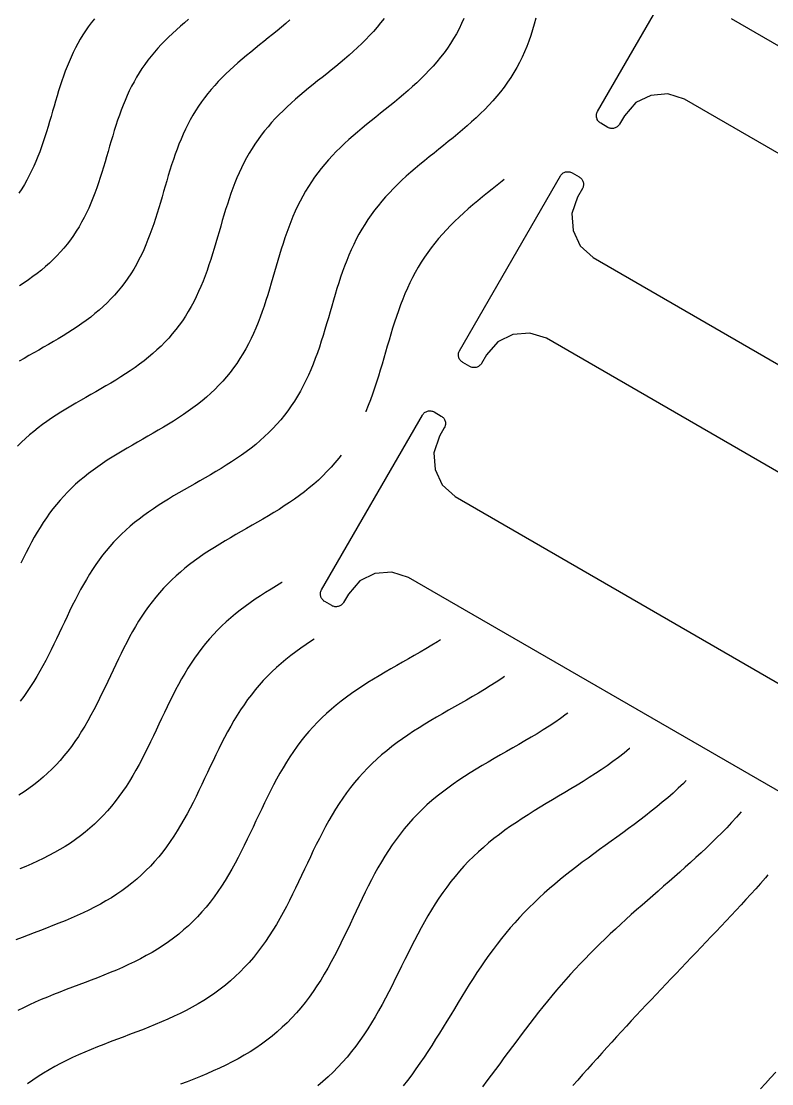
# Model space of a CAD drawing. Header units: millimetres. Extents: x -17.8 to 17.8, y -17.8 to 17.8.
# Drawn here: x 8.541 to 12.045, y -10.822 to -5.863 of the extents above; entities that cross this region are included whole.
import ezdxf

# ---------------------------------------------------------------- set-up
doc = ezdxf.new("R2010")
doc.units = ezdxf.units.MM
for name, color, linetype in [('ALTIN', 2, 'Continuous'), ('DOKU', 8, 'Continuous'), ('KESIM', 1, 'Continuous')]:
    doc.layers.add(name, color=color, linetype=linetype)

msp = doc.modelspace()

# ---------------------------------------------------------------- linework, layer by layer
at = {"layer": 'ALTIN'}
for points in [[(13.4609, -7.2789), (11.6382, -6.2266), (11.5603, -6.2021), (11.4813, -6.2089), (11.4106, -6.2427), (11.3573, -6.3041), (11.3345, -6.3436), (11.3323, -6.3469), (11.3299, -6.35), (11.3272, -6.3528), (11.3242, -6.3554), (11.3209, -6.3576), (11.3175, -6.3595), (11.3139, -6.3611), (11.3102, -6.3623), (11.3063, -6.3631), (11.3024, -6.3635), (11.2985, -6.3636), (11.2946, -6.3633), (11.2907, -6.3626), (11.287, -6.3615), (11.2833, -6.3601), (11.2798, -6.3583), (11.2468, -6.3392), (11.2435, -6.3371), (11.2404, -6.3346), (11.2376, -6.3319), (11.2351, -6.3289), (11.2328, -6.3257), (11.2309, -6.3222), (11.2294, -6.3186), (11.2282, -6.3149), (11.2273, -6.3111), (11.2269, -6.3072), (11.2268, -6.3032), (11.2271, -6.2993), (11.2278, -6.2955), (11.2289, -6.2917), (11.2304, -6.288), (11.2322, -6.2845), (11.703, -5.4691)], [(11.8558, -5.8497), (13.6785, -6.902)], [(12.8165, -8.3949), (10.9939, -7.3426), (10.916, -7.3181), (10.837, -7.3249), (10.7662, -7.3587), (10.713, -7.4201), (10.6901, -7.4596), (10.688, -7.4629), (10.6856, -7.466), (10.6828, -7.4688), (10.6798, -7.4714), (10.6766, -7.4736), (10.6732, -7.4755), (10.6696, -7.4771), (10.6659, -7.4783), (10.662, -7.4791), (10.6581, -7.4795), (10.6542, -7.4796), (10.6503, -7.4793), (10.6464, -7.4786), (10.6426, -7.4775), (10.639, -7.4761), (10.6355, -7.4743), (10.6025, -7.4552), (10.5992, -7.4531), (10.5961, -7.4506), (10.5933, -7.4479), (10.5907, -7.4449), (10.5885, -7.4417), (10.5866, -7.4382), (10.585, -7.4346), (10.5838, -7.4309), (10.583, -7.4271), (10.5826, -7.4232), (10.5825, -7.4192), (10.5828, -7.4153), (10.5835, -7.4115), (10.5846, -7.4077), (10.586, -7.404), (10.5878, -7.4005), (11.0587, -6.5851), (11.0608, -6.5818), (11.0632, -6.5787), (11.0659, -6.5759), (11.0689, -6.5733), (11.0722, -6.5711), (11.0756, -6.5692), (11.0792, -6.5676), (11.0829, -6.5664), (11.0868, -6.5656), (11.0907, -6.5651), (11.0946, -6.5651), (11.0985, -6.5654), (11.1024, -6.5661), (11.1061, -6.5672), (11.1098, -6.5686), (11.1133, -6.5704), (11.1463, -6.5895), (11.1496, -6.5916), (11.1527, -6.5941), (11.1555, -6.5968), (11.1581, -6.5998), (11.1603, -6.603), (11.1622, -6.6064), (11.1638, -6.61), (11.165, -6.6138), (11.1658, -6.6176), (11.1662, -6.6215), (11.1663, -6.6254), (11.166, -6.6293), (11.1653, -6.6332), (11.1642, -6.637), (11.1628, -6.6406), (11.161, -6.6441), (11.1381, -6.6837), (11.1115, -6.7607), (11.1174, -6.8391), (11.1512, -6.9105), (11.2115, -6.9657), (13.0342, -8.018)], [(12.1722, -9.5109), (10.3496, -8.4586), (10.2716, -8.4341), (10.1926, -8.4409), (10.1219, -8.4747), (10.0686, -8.5361), (10.0458, -8.5756), (10.0437, -8.5789), (10.0412, -8.582), (10.0385, -8.5848), (10.0355, -8.5874), (10.0323, -8.5896), (10.0289, -8.5915), (10.0253, -8.5931), (10.0215, -8.5943), (10.0177, -8.5951), (10.0138, -8.5955), (10.0099, -8.5956), (10.006, -8.5953), (10.0021, -8.5946), (9.9983, -8.5935), (9.9947, -8.5921), (9.9912, -8.5903), (9.9581, -8.5712), (9.9548, -8.5691), (9.9518, -8.5666), (9.9489, -8.5639), (9.9464, -8.5609), (9.9442, -8.5577), (9.9423, -8.5542), (9.9407, -8.5506), (9.9395, -8.5469), (9.9387, -8.5431), (9.9382, -8.5392), (9.9382, -8.5352), (9.9385, -8.5313), (9.9392, -8.5275), (9.9403, -8.5237), (9.9417, -8.52), (9.9435, -8.5166), (10.4143, -7.7011), (10.4165, -7.6978), (10.4189, -7.6947), (10.4216, -7.6919), (10.4246, -7.6893), (10.4278, -7.6871), (10.4313, -7.6852), (10.4349, -7.6836), (10.4386, -7.6824), (10.4424, -7.6816), (10.4463, -7.6811), (10.4503, -7.6811), (10.4542, -7.6814), (10.458, -7.6821), (10.4618, -7.6832), (10.4655, -7.6846), (10.469, -7.6864), (10.502, -7.7055), (10.5053, -7.7076), (10.5084, -7.7101), (10.5112, -7.7128), (10.5137, -7.7158), (10.516, -7.719), (10.5179, -7.7224), (10.5194, -7.726), (10.5206, -7.7298), (10.5215, -7.7336), (10.5219, -7.7375), (10.522, -7.7414), (10.5217, -7.7454), (10.521, -7.7492), (10.5199, -7.753), (10.5184, -7.7566), (10.5166, -7.7601), (10.4938, -7.7997), (10.4672, -7.8767), (10.4731, -7.9551), (10.5068, -8.0265), (10.5672, -8.0817), (12.3898, -9.134)], [(11.993, -10.846), (12.0167, -10.8198), (12.0402, -10.7936), (12.0637, -10.7673)]]:
    msp.add_lwpolyline(points, dxfattribs=at)
at = {"layer": 'DOKU'}
for points in [[(10.2351, -5.8498), (10.2192, -5.8704), (10.2027, -5.8906), (10.1856, -5.9103), (10.1679, -5.9297), (10.1495, -5.9488), (10.1307, -5.9674), (10.1114, -5.9858), (10.0917, -6.0039), (10.0716, -6.0217), (10.0511, -6.0393), (10.0304, -6.0567), (10.0095, -6.0739), (9.9885, -6.091), (9.9674, -6.108), (9.9462, -6.1249), (9.9251, -6.1418), (9.904, -6.1587), (9.8832, -6.1757), (9.8625, -6.1927), (9.8421, -6.2099), (9.822, -6.2272), (9.8022, -6.2447), (9.7829, -6.2624), (9.764, -6.2804), (9.7455, -6.2986), (9.7276, -6.3172), (9.7103, -6.3361), (9.6935, -6.3553), (9.6773, -6.375), (9.6617, -6.395), (9.6468, -6.4154), (9.6324, -6.4362), (9.6187, -6.4574), (9.6056, -6.479), (9.593, -6.5011), (9.5811, -6.5235), (9.5698, -6.5464), (9.5589, -6.5697), (9.5486, -6.5933), (9.5388, -6.6173), (9.5295, -6.6417), (9.5205, -6.6663), (9.5119, -6.6913), (9.5036, -6.7165), (9.4955, -6.7419), (9.4877, -6.7675), (9.48, -6.7933), (9.4725, -6.8192), (9.4649, -6.8452), (9.4574, -6.8712), (9.4498, -6.8972), (9.4421, -6.9232), (9.4342, -6.9491), (9.426, -6.9749), (9.4176, -7.0005), (9.4088, -7.0259), (9.3996, -7.051), (9.3901, -7.0759), (9.38, -7.1005), (9.3694, -7.1247), (9.3583, -7.1485), (9.3466, -7.1719), (9.3343, -7.1948), (9.3213, -7.2173), (9.3077, -7.2394), (9.2935, -7.2609), (9.2786, -7.2819), (9.263, -7.3023), (9.2467, -7.3223), (9.2298, -7.3417), (9.2122, -7.3606), (9.194, -7.3789), (9.1751, -7.3968), (9.1556, -7.4141), (9.1356, -7.4309), (9.1151, -7.4473), (9.094, -7.4633), (9.0725, -7.4788), (9.0505, -7.4939), (9.0282, -7.5087), (9.0056, -7.5231), (8.9826, -7.5373), (8.9595, -7.5513), (8.9361, -7.565), (8.9127, -7.5786), (8.8891, -7.592), (8.8656, -7.6055), (8.8421, -7.6188), (8.8187, -7.6322), (8.7954, -7.6457), (8.7723, -7.6593), (8.7495, -7.6731), (8.7269, -7.687), (8.7046, -7.7012), (8.6828, -7.7157), (8.6613, -7.7305), (8.6402, -7.7456), (8.6197, -7.7612), (8.5996, -7.7771), (8.58, -7.7935), (8.5609, -7.8103), (8.5424, -7.8277), (8.5244, -7.8455)], [(10.9433, -5.8493), (10.9363, -5.8763), (10.9286, -5.9029), (10.9203, -5.9292), (10.9112, -5.9552), (10.9015, -5.9807), (10.8909, -6.0059), (10.8796, -6.0307), (10.8676, -6.055), (10.8547, -6.0789), (10.841, -6.1024), (10.8266, -6.1254), (10.8114, -6.148), (10.7954, -6.1701), (10.7787, -6.1918), (10.7613, -6.2131), (10.7432, -6.2339), (10.7245, -6.2544), (10.7052, -6.2744), (10.6853, -6.2942), (10.665, -6.3135), (10.6442, -6.3326), (10.623, -6.3514), (10.6014, -6.37), (10.5796, -6.3883), (10.5575, -6.4065), (10.5353, -6.4245), (10.5131, -6.4424), (10.4907, -6.4603), (10.4685, -6.4781), (10.4463, -6.4959), (10.4242, -6.5138), (10.4024, -6.5318), (10.3809, -6.5499), (10.3597, -6.5681), (10.3389, -6.5866), (10.3185, -6.6053), (10.2985, -6.6242), (10.2791, -6.6435), (10.2602, -6.6631), (10.2419, -6.683), (10.2242, -6.7033), (10.2071, -6.724), (10.1907, -6.7451), (10.1749, -6.7666), (10.1598, -6.7885), (10.1453, -6.8109), (10.1314, -6.8337), (10.1182, -6.857), (10.1057, -6.8807), (10.0937, -6.9048), (10.0823, -6.9294), (10.0714, -6.9543), (10.0611, -6.9796), (10.0512, -7.0053), (10.0417, -7.0313), (10.0326, -7.0576), (10.0239, -7.0842), (10.0154, -7.111), (10.0071, -7.138), (9.9991, -7.1652), (9.9911, -7.1925), (9.9831, -7.2199), (9.9752, -7.2474), (9.9672, -7.2748), (9.959, -7.3022), (9.9507, -7.3296), (9.9421, -7.3567), (9.9332, -7.3837), (9.9239, -7.4105), (9.9143, -7.4371), (9.9041, -7.4633), (9.8935, -7.4892), (9.8824, -7.5147), (9.8706, -7.5398), (9.8583, -7.5645), (9.8453, -7.5888), (9.8317, -7.6125), (9.8173, -7.6357), (9.8023, -7.6584), (9.7866, -7.6805), (9.7701, -7.7021), (9.7529, -7.7232), (9.7351, -7.7436), (9.7165, -7.7635), (9.6973, -7.7829), (9.6774, -7.8017), (9.6569, -7.82), (9.6358, -7.8378), (9.6141, -7.855), (9.5919, -7.8718), (9.5692, -7.8882), (9.546, -7.9042), (9.5225, -7.9198), (9.4986, -7.935), (9.4744, -7.95), (9.45, -7.9647), (9.4254, -7.9792), (9.4006, -7.9935), (9.3758, -8.0077), (9.351, -8.0218), (9.3262, -8.0359), (9.3015, -8.0501), (9.2769, -8.0643), (9.2526, -8.0786), (9.2285, -8.0932), (9.2047, -8.1079), (9.1812, -8.1228), (9.1581, -8.1381), (9.1355, -8.1537), (9.1133, -8.1697), (9.0916, -8.1861), (9.0704, -8.2029), (9.0497, -8.2202), (9.0296, -8.2379), (9.0101, -8.2562), (8.9911, -8.275), (8.9727, -8.2943), (8.9549, -8.3141), (8.9377, -8.3345), (8.921, -8.3554), (8.9049, -8.3769), (8.8893, -8.3988), (8.8742, -8.4213), (8.8595, -8.4442), (8.8453, -8.4676), (8.8316, -8.4914), (8.8181, -8.5156), (8.8051, -8.5402), (8.7923, -8.565), (8.7797, -8.5902), (8.7673, -8.6156), (8.7551, -8.6412), (8.7429, -8.6669), (8.7308, -8.6928), (8.7186, -8.7186), (8.7064, -8.7445), (8.6941, -8.7703), (8.6816, -8.7959), (8.6688, -8.8214), (8.6558, -8.8467), (8.6425, -8.8717), (8.6288, -8.8964), (8.6147, -8.9208), (8.6002, -8.9447), (8.5851, -8.9682), (8.5696, -8.9911), (8.5536, -9.0136), (8.5369, -9.0355)], [(10.6083, -5.8501), (10.5973, -5.8742), (10.5855, -5.8979), (10.573, -5.9212), (10.5597, -5.944), (10.5456, -5.9664), (10.5308, -5.9884), (10.5153, -6.01), (10.499, -6.0311), (10.482, -6.0518), (10.4644, -6.0721), (10.4462, -6.092), (10.4274, -6.1116), (10.408, -6.1308), (10.3882, -6.1497), (10.3679, -6.1683), (10.3473, -6.1866), (10.3263, -6.2046), (10.305, -6.2225), (10.2835, -6.2402), (10.2619, -6.2578), (10.2402, -6.2752), (10.2185, -6.2926), (10.1968, -6.31), (10.1752, -6.3273), (10.1537, -6.3447), (10.1325, -6.3622), (10.1115, -6.3799), (10.0908, -6.3977), (10.0705, -6.4156), (10.0507, -6.4338), (10.0312, -6.4523), (10.0123, -6.4711), (9.9939, -6.4901), (9.9761, -6.5095), (9.9589, -6.5293), (9.9422, -6.5495), (9.9262, -6.57), (9.9108, -6.591), (9.8961, -6.6123), (9.882, -6.6342), (9.8685, -6.6564), (9.8556, -6.679), (9.8434, -6.7021), (9.8317, -6.7256), (9.8206, -6.7495), (9.81, -6.7738), (9.7999, -6.7985), (9.7903, -6.8235), (9.7811, -6.8488), (9.7723, -6.8744), (9.7637, -6.9003), (9.7555, -6.9264), (9.7474, -6.9528), (9.7395, -6.9793), (9.7318, -7.0059), (9.724, -7.0326), (9.7163, -7.0593), (9.7085, -7.086), (9.7005, -7.1127), (9.6924, -7.1393), (9.684, -7.1658), (9.6754, -7.1921), (9.6664, -7.2182), (9.657, -7.2441), (9.6471, -7.2696), (9.6368, -7.2948), (9.6259, -7.3197), (9.6145, -7.3442), (9.6024, -7.3682), (9.5898, -7.3918), (9.5765, -7.4149), (9.5625, -7.4375), (9.5479, -7.4596), (9.5326, -7.4812), (9.5165, -7.5022), (9.4998, -7.5227), (9.4824, -7.5427), (9.4644, -7.5621), (9.4456, -7.5809), (9.4263, -7.5992), (9.4063, -7.617), (9.3857, -7.6344), (9.3646, -7.6512), (9.3429, -7.6676), (9.3208, -7.6835), (9.2983, -7.699), (9.2753, -7.7142), (9.2521, -7.7291), (9.2285, -7.7436), (9.2047, -7.758), (9.1807, -7.7721), (9.1566, -7.786), (9.1325, -7.7999), (9.1083, -7.8136), (9.0841, -7.8274), (9.0601, -7.8412), (9.0362, -7.855), (9.0124, -7.869), (8.989, -7.8831), (8.9658, -7.8974), (8.9429, -7.912), (8.9204, -7.9269), (8.8984, -7.9421), (8.8768, -7.9577), (8.8556, -7.9736), (8.835, -7.99), (8.8148, -8.0068), (8.7953, -8.0241), (8.7762, -8.0419), (8.7577, -8.0602), (8.7398, -8.079), (8.7225, -8.0984), (8.7057, -8.1182), (8.6895, -8.1386), (8.6738, -8.1595), (8.6586, -8.1808), (8.6438, -8.2027), (8.6296, -8.225), (8.6158, -8.2478), (8.6024, -8.271), (8.5893, -8.2946), (8.5765, -8.3185), (8.5641, -8.3428), (8.5518, -8.3673), (8.5398, -8.392)], [(8.8826, -5.8514), (8.8683, -5.8698), (8.8545, -5.8885), (8.8414, -5.9076), (8.8288, -5.9271), (8.8167, -5.947), (8.8052, -5.9672), (8.7943, -5.9878), (8.7839, -6.0088), (8.774, -6.0302), (8.7645, -6.0519), (8.7555, -6.0739), (8.7469, -6.0962), (8.7387, -6.1189), (8.7307, -6.1418), (8.7231, -6.1649), (8.7158, -6.1882), (8.7086, -6.2118), (8.7015, -6.2354), (8.6946, -6.2592), (8.6877, -6.283), (8.6808, -6.3069), (8.6738, -6.3308), (8.6667, -6.3547), (8.6594, -6.3784), (8.6519, -6.4021), (8.6442, -6.4256), (8.6361, -6.4489), (8.6277, -6.472), (8.6189, -6.4948), (8.6097, -6.5174), (8.6, -6.5396), (8.5898, -6.5614), (8.579, -6.5829), (8.5677, -6.604), (8.5559, -6.6246), (8.5434, -6.6449), (8.5303, -6.6646)], [(9.7959, -5.8569), (9.776, -5.874), (9.7559, -5.8909), (9.7355, -5.9077), (9.7151, -5.9243), (9.6945, -5.9408), (9.6739, -5.9573), (9.6534, -5.9737), (9.6329, -5.9901), (9.6126, -6.0066), (9.5925, -6.0232), (9.5727, -6.0399), (9.5531, -6.0567), (9.5339, -6.0738), (9.5151, -6.091), (9.4967, -6.1085), (9.4788, -6.1262), (9.4614, -6.1443), (9.4445, -6.1627), (9.4282, -6.1814), (9.4124, -6.2004), (9.3972, -6.2199), (9.3827, -6.2397), (9.3687, -6.26), (9.3554, -6.2806), (9.3426, -6.3017), (9.3304, -6.3231), (9.3188, -6.345), (9.3078, -6.3672), (9.2973, -6.3898), (9.2873, -6.4128), (9.2777, -6.4362), (9.2686, -6.4599), (9.2599, -6.4838), (9.2515, -6.5081), (9.2434, -6.5326), (9.2356, -6.5573), (9.228, -6.5823), (9.2205, -6.6073), (9.2132, -6.6325), (9.2059, -6.6578), (9.1985, -6.6831), (9.1911, -6.7084), (9.1836, -6.7337), (9.1759, -6.7589), (9.168, -6.784), (9.1598, -6.8089), (9.1513, -6.8336), (9.1423, -6.858), (9.133, -6.8822), (9.1232, -6.9061), (9.1129, -6.9296), (9.1021, -6.9528), (9.0907, -6.9756), (9.0788, -6.9979), (9.0662, -7.0198), (9.053, -7.0412), (9.0391, -7.0621), (9.0246, -7.0825), (9.0094, -7.1025), (8.9936, -7.1218), (8.9771, -7.1407), (8.96, -7.1591), (8.9423, -7.1769), (8.9239, -7.1943), (8.905, -7.2111), (8.8855, -7.2275), (8.8655, -7.2435), (8.8451, -7.259), (8.8241, -7.274), (8.8028, -7.2888), (8.7811, -7.3031), (8.759, -7.3172), (8.7367, -7.331), (8.7142, -7.3445), (8.6915, -7.3579), (8.6687, -7.3711), (8.6458, -7.3842), (8.6229, -7.3973), (8.6001, -7.4103), (8.5773, -7.4233), (8.5546, -7.4364), (8.5322, -7.4497)], [(9.3225, -5.8537), (9.3032, -5.8699), (9.2842, -5.8863), (9.2656, -5.9028), (9.2473, -5.9196), (9.2294, -5.9366), (9.212, -5.9538), (9.1951, -5.9714), (9.1787, -5.9892), (9.1628, -6.0074), (9.1475, -6.0259), (9.1328, -6.0448), (9.1186, -6.0641), (9.105, -6.0838), (9.0921, -6.1039), (9.0797, -6.1243), (9.0678, -6.1452), (9.0566, -6.1664), (9.0458, -6.188), (9.0356, -6.21), (9.0259, -6.2324), (9.0166, -6.255), (9.0077, -6.278), (8.9993, -6.3014), (8.9911, -6.3249), (8.9833, -6.3488), (8.9757, -6.3728), (8.9683, -6.397), (8.961, -6.4214), (8.9539, -6.4459), (8.9468, -6.4704), (8.9396, -6.495), (8.9324, -6.5196), (8.9251, -6.5442), (8.9177, -6.5687), (8.91, -6.593), (8.902, -6.6172), (8.8937, -6.6412), (8.885, -6.665), (8.876, -6.6885), (8.8665, -6.7117), (8.8565, -6.7346), (8.8459, -6.7571), (8.8349, -6.7792), (8.8232, -6.8009), (8.811, -6.8222), (8.7982, -6.843), (8.7847, -6.8634), (8.7706, -6.8832), (8.7559, -6.9026), (8.7405, -6.9214), (8.7245, -6.9398), (8.7078, -6.9576), (8.6906, -6.9749), (8.6728, -6.9918), (8.6544, -7.0082), (8.6355, -7.0241), (8.616, -7.0396), (8.5961, -7.0547), (8.5758, -7.0693), (8.555, -7.0836), (8.5339, -7.0976)], [(10.7953, -6.602), (10.7859, -6.6096), (10.763, -6.6279), (10.7401, -6.6462), (10.7174, -6.6645), (10.6948, -6.6828), (10.6724, -6.7013), (10.6503, -6.7198), (10.6286, -6.7386), (10.6072, -6.7575), (10.5862, -6.7767), (10.5658, -6.7961), (10.5459, -6.8159), (10.5265, -6.836), (10.5077, -6.8564), (10.4896, -6.8773), (10.472, -6.8985), (10.4552, -6.9201), (10.439, -6.9422), (10.4234, -6.9647), (10.4086, -6.9877), (10.3944, -7.0111), (10.3808, -7.035), (10.3679, -7.0593), (10.3556, -7.084), (10.3439, -7.1092), (10.3328, -7.1348), (10.3222, -7.1607), (10.312, -7.1871), (10.3023, -7.2138), (10.293, -7.2408), (10.284, -7.268), (10.2753, -7.2956), (10.2669, -7.3233), (10.2586, -7.3512), (10.2504, -7.3792), (10.2422, -7.4073), (10.2341, -7.4355), (10.2258, -7.4636), (10.2175, -7.4918), (10.2089, -7.5198), (10.2001, -7.5477), (10.191, -7.5754), (10.1815, -7.6029), (10.1716, -7.6301), (10.1612, -7.657), (10.1503, -7.6836), (10.1494, -7.6857)], [(10.0348, -7.8874), (10.0237, -7.902), (10.0061, -7.9236), (9.9877, -7.9446), (9.9687, -7.965), (9.949, -7.9849), (9.9286, -8.0042), (9.9075, -8.023), (9.8859, -8.0412), (9.8636, -8.0589), (9.8408, -8.0761), (9.8175, -8.0929), (9.7938, -8.1093), (9.7696, -8.1253), (9.7451, -8.1409), (9.7203, -8.1563), (9.6952, -8.1714), (9.67, -8.1862), (9.6446, -8.2009), (9.6191, -8.2155), (9.5937, -8.23), (9.5682, -8.2445), (9.5429, -8.259), (9.5177, -8.2736), (9.4927, -8.2883), (9.468, -8.3032), (9.4436, -8.3183), (9.4195, -8.3337), (9.3958, -8.3493), (9.3726, -8.3653), (9.3498, -8.3817), (9.3275, -8.3985), (9.3058, -8.4158), (9.2846, -8.4335), (9.2639, -8.4517), (9.2439, -8.4705), (9.2244, -8.4897), (9.2056, -8.5095), (9.1873, -8.5299), (9.1696, -8.5508), (9.1525, -8.5723), (9.136, -8.5943), (9.12, -8.6168), (9.1045, -8.6398), (9.0895, -8.6633), (9.0749, -8.6873), (9.0608, -8.7118), (9.047, -8.7366), (9.0336, -8.7618), (9.0204, -8.7873), (9.0075, -8.8131), (8.9948, -8.8392), (8.9823, -8.8655), (8.9698, -8.8919), (8.9574, -8.9184), (8.9449, -8.9449), (8.9324, -8.9714), (8.9197, -8.9979), (8.9069, -9.0242), (8.8938, -9.0504), (8.8804, -9.0763), (8.8668, -9.102), (8.8527, -9.1273), (8.8383, -9.1523), (8.8234, -9.1768), (8.8079, -9.2009), (8.792, -9.2245), (8.7756, -9.2475), (8.7585, -9.27), (8.7409, -9.2918), (8.7226, -9.313), (8.7037, -9.3336), (8.6842, -9.3535), (8.6641, -9.3728), (8.6433, -9.3913), (8.622, -9.4092), (8.6, -9.4264), (8.5774, -9.443), (8.5542, -9.4588), (8.5305, -9.4741)], [(9.7589, -8.4826), (9.7585, -8.4829), (9.7328, -8.498), (9.7075, -8.5132), (9.6824, -8.5287), (9.6578, -8.5445), (9.6335, -8.5605), (9.6097, -8.5769), (9.5863, -8.5937), (9.5635, -8.611), (9.5412, -8.6287), (9.5194, -8.6468), (9.4983, -8.6655), (9.4777, -8.6847), (9.4578, -8.7045), (9.4384, -8.7248), (9.4197, -8.7457), (9.4016, -8.7671), (9.384, -8.7891), (9.3671, -8.8117), (9.3507, -8.8348), (9.3348, -8.8584), (9.3194, -8.8825), (9.3045, -8.9071), (9.29, -8.9321), (9.2759, -8.9576), (9.2621, -8.9834), (9.2486, -9.0096), (9.2354, -9.0361), (9.2224, -9.0628), (9.2095, -9.0897), (9.1967, -9.1168), (9.184, -9.144), (9.1712, -9.1712), (9.1583, -9.1984), (9.1453, -9.2255), (9.1322, -9.2525), (9.1188, -9.2793), (9.1051, -9.3059), (9.0911, -9.3322), (9.0767, -9.3582), (9.0618, -9.3838), (9.0466, -9.409), (9.0308, -9.4337), (9.0144, -9.4578), (8.9975, -9.4814), (8.9801, -9.5045), (8.962, -9.5269), (8.9433, -9.5486), (8.9239, -9.5697), (8.9039, -9.5902), (8.8833, -9.6099), (8.862, -9.6289), (8.8401, -9.6472), (8.8175, -9.6649), (8.7943, -9.6818), (8.7706, -9.6981), (8.7463, -9.7137), (8.7214, -9.7287), (8.696, -9.7431), (8.6702, -9.7569), (8.6439, -9.7702), (8.6172, -9.7829), (8.5902, -9.7952), (8.5629, -9.8072), (8.5353, -9.8187)], [(9.9092, -8.7469), (9.896, -8.7553), (9.8712, -8.7717), (9.8467, -8.7886), (9.8228, -8.8058), (9.7994, -8.8234), (9.7766, -8.8416), (9.7543, -8.8602), (9.7326, -8.8793), (9.7116, -8.899), (9.6911, -8.9193), (9.6713, -8.9401), (9.6521, -8.9615), (9.6335, -8.9834), (9.6156, -9.006), (9.5982, -9.0291), (9.5814, -9.0527), (9.5651, -9.0769), (9.5493, -9.1016), (9.534, -9.1268), (9.5192, -9.1525), (9.5047, -9.1786), (9.4906, -9.2051), (9.4768, -9.2319), (9.4633, -9.259), (9.4499, -9.2864), (9.4367, -9.314), (9.4236, -9.3417), (9.4105, -9.3696), (9.3974, -9.3974), (9.3843, -9.4253), (9.371, -9.4531), (9.3575, -9.4808), (9.3438, -9.5083), (9.3297, -9.5355), (9.3154, -9.5625), (9.3006, -9.5891), (9.2854, -9.6153), (9.2698, -9.6411), (9.2536, -9.6664), (9.2368, -9.6912), (9.2195, -9.7154), (9.2016, -9.739), (9.1831, -9.7619), (9.1639, -9.7842), (9.1441, -9.8058), (9.1236, -9.8268), (9.1025, -9.847), (9.0806, -9.8665), (9.0582, -9.8853), (9.0351, -9.9033), (9.0113, -9.9207), (8.987, -9.9374), (8.9621, -9.9534), (8.9366, -9.9687), (8.9106, -9.9835), (8.8841, -9.9976), (8.8572, -10.0112), (8.8298, -10.0243), (8.8021, -10.0369), (8.7741, -10.0491), (8.7459, -10.061), (8.7174, -10.0725), (8.6887, -10.0838), (8.66, -10.0949), (8.6312, -10.1058), (8.6023, -10.1167), (8.5736, -10.1275), (8.5449, -10.1384), (8.5164, -10.1494)], [(10.4982, -8.7501), (10.4847, -8.7588), (10.458, -8.7753), (10.431, -8.7915), (10.4038, -8.8075), (10.3765, -8.8233), (10.3491, -8.839), (10.3217, -8.8546), (10.2943, -8.8702), (10.2671, -8.8858), (10.24, -8.9015), (10.2131, -8.9173), (10.1865, -8.9333), (10.1602, -8.9496), (10.1343, -8.9661), (10.1088, -8.9829), (10.0838, -9.0002), (10.0593, -9.0178), (10.0354, -9.0359), (10.012, -9.0544), (9.9892, -9.0735), (9.967, -9.0931), (9.9454, -9.1133), (9.9245, -9.134), (9.9042, -9.1553), (9.8845, -9.1772), (9.8655, -9.1997), (9.8471, -9.2228), (9.8293, -9.2465), (9.8121, -9.2707), (9.7954, -9.2955), (9.7793, -9.3208), (9.7636, -9.3466), (9.7484, -9.3729), (9.7336, -9.3996), (9.7191, -9.4267), (9.705, -9.4542), (9.6911, -9.482), (9.6775, -9.51), (9.6639, -9.5383), (9.6505, -9.5667), (9.6371, -9.5952), (9.6237, -9.6237), (9.6102, -9.6523), (9.5966, -9.6807), (9.5828, -9.7091), (9.5687, -9.7372), (9.5544, -9.7651), (9.5397, -9.7927), (9.5246, -9.82), (9.509, -9.8469), (9.4929, -9.8733), (9.4764, -9.8992), (9.4592, -9.9245), (9.4415, -9.9493), (9.4232, -9.9735), (9.4042, -9.997), (9.3846, -10.0198), (9.3643, -10.0419), (9.3433, -10.0634), (9.3216, -10.0841), (9.2993, -10.104), (9.2763, -10.1233), (9.2526, -10.1418), (9.2283, -10.1596), (9.2034, -10.1766), (9.1778, -10.193), (9.1518, -10.2088), (9.1251, -10.2238), (9.098, -10.2383), (9.0704, -10.2523), (9.0424, -10.2657), (9.0141, -10.2786), (8.9854, -10.2911), (8.9564, -10.3032), (8.9273, -10.315), (8.8979, -10.3266), (8.8685, -10.3379), (8.839, -10.3491), (8.8095, -10.3603), (8.78, -10.3714), (8.7506, -10.3825), (8.7214, -10.3938), (8.6924, -10.4052), (8.6636, -10.4168), (8.6351, -10.4288), (8.6069, -10.4411), (8.5791, -10.4537), (8.5518, -10.4668), (8.5248, -10.4804)], [(10.7971, -8.9214), (10.7848, -8.9299), (10.7582, -8.9475), (10.7312, -8.9647), (10.7038, -8.9816), (10.6763, -8.9982), (10.6484, -9.0146), (10.6205, -9.0308), (10.5925, -9.0468), (10.5644, -9.0628), (10.5364, -9.0787), (10.5085, -9.0947), (10.4807, -9.1108), (10.4532, -9.127), (10.426, -9.1434), (10.3991, -9.16), (10.3726, -9.1769), (10.3465, -9.1942), (10.3209, -9.2118), (10.2958, -9.2298), (10.2713, -9.2483), (10.2474, -9.2673), (10.224, -9.2869), (10.2013, -9.3069), (10.1792, -9.3276), (10.1578, -9.3488), (10.1371, -9.3706), (10.1169, -9.393), (10.0975, -9.416), (10.0786, -9.4397), (10.0604, -9.4639), (10.0428, -9.4887), (10.0257, -9.514), (10.0092, -9.5399), (9.9932, -9.5664), (9.9776, -9.5933), (9.9624, -9.6206), (9.9477, -9.6484), (9.9332, -9.6765), (9.919, -9.7049), (9.905, -9.7336), (9.8912, -9.7625), (9.8774, -9.7916), (9.8637, -9.8208), (9.85, -9.85), (9.8362, -9.8792), (9.8223, -9.9083), (9.8081, -9.9373), (9.7937, -9.9662), (9.779, -9.9947), (9.764, -10.023), (9.7485, -10.0509), (9.7326, -10.0784), (9.7161, -10.1054), (9.6992, -10.1319), (9.6817, -10.1579), (9.6635, -10.1832), (9.6447, -10.208), (9.6253, -10.232), (9.6052, -10.2554), (9.5844, -10.2781), (9.563, -10.3), (9.5408, -10.3212), (9.5179, -10.3416), (9.4944, -10.3613), (9.4702, -10.3802), (9.4453, -10.3984), (9.4198, -10.4159), (9.3936, -10.4327), (9.3669, -10.4488), (9.3397, -10.4642), (9.3119, -10.4791), (9.2837, -10.4933), (9.255, -10.507), (9.226, -10.5203), (9.1967, -10.5331), (9.167, -10.5455), (9.1372, -10.5576), (9.1072, -10.5694), (9.077, -10.581), (9.0468, -10.5925), (9.0166, -10.6038), (8.9864, -10.6152), (8.9564, -10.6266), (8.9265, -10.6382), (8.8968, -10.6498), (8.8673, -10.6618), (8.8381, -10.674), (8.8093, -10.6865), (8.7809, -10.6995), (8.7528, -10.7129), (8.7252, -10.7268), (8.6981, -10.7413), (8.6715, -10.7563), (8.6454, -10.7719), (8.6198, -10.7882), (8.5948, -10.8051), (8.5703, -10.8227)], [(11.0938, -9.0914), (11.0855, -9.0976), (11.0593, -9.1166), (11.0325, -9.135), (11.0053, -9.153), (10.9777, -9.1706), (10.9497, -9.1879), (10.9215, -9.2049), (10.8931, -9.2217), (10.8645, -9.2382), (10.8358, -9.2546), (10.8071, -9.271), (10.7784, -9.2873), (10.7499, -9.3036), (10.7215, -9.3201), (10.6934, -9.3366), (10.6655, -9.3534), (10.638, -9.3704), (10.6109, -9.3877), (10.5842, -9.4054), (10.558, -9.4234), (10.5324, -9.4419), (10.5073, -9.4608), (10.4828, -9.4802), (10.4589, -9.5002), (10.4357, -9.5207), (10.4131, -9.5418), (10.3912, -9.5635), (10.3699, -9.5859), (10.3493, -9.6088), (10.3294, -9.6323), (10.3101, -9.6565), (10.2915, -9.6813), (10.2735, -9.7067), (10.256, -9.7326), (10.2391, -9.7591), (10.2227, -9.7861), (10.2068, -9.8136), (10.1913, -9.8416), (10.1762, -9.87), (10.1614, -9.8988), (10.1468, -9.9279), (10.1325, -9.9572), (10.1184, -9.9868), (10.1043, -10.0165), (10.0903, -10.0464), (10.0763, -10.0763), (10.0622, -10.1062), (10.0479, -10.136), (10.0334, -10.1656), (10.0187, -10.1951), (10.0037, -10.2243), (9.9883, -10.2532), (9.9724, -10.2818), (9.9561, -10.3099), (9.9393, -10.3375), (9.922, -10.3647), (9.9041, -10.3912), (9.8855, -10.4172), (9.8663, -10.4424), (9.8464, -10.4671), (9.8259, -10.491), (9.8046, -10.5142), (9.7826, -10.5366), (9.76, -10.5583), (9.7366, -10.5792), (9.7125, -10.5993), (9.6877, -10.6187), (9.6623, -10.6373), (9.6362, -10.6552), (9.6094, -10.6724), (9.5821, -10.6888), (9.5542, -10.7046), (9.5258, -10.7198), (9.497, -10.7344), (9.4677, -10.7484), (9.438, -10.7619), (9.4079, -10.775), (9.3776, -10.7877), (9.3471, -10.8001), (9.3164, -10.8122), (9.2855, -10.8241)], [(11.3828, -9.2565), (11.3815, -9.2577), (11.3562, -9.2784), (11.3303, -9.2985), (11.3038, -9.3181), (11.2769, -9.3373), (11.2495, -9.3561), (11.2217, -9.3745), (11.1936, -9.3926), (11.1652, -9.4103), (11.1367, -9.4279), (11.1079, -9.4452), (11.0791, -9.4625), (11.0503, -9.4796), (11.0215, -9.4967), (10.9928, -9.5139), (10.9642, -9.5311), (10.9359, -9.5484), (10.9079, -9.566), (10.8802, -9.5837), (10.8528, -9.6018), (10.8259, -9.6202), (10.7995, -9.6389), (10.7735, -9.6581), (10.7482, -9.6777), (10.7233, -9.6978), (10.6991, -9.7184), (10.6755, -9.7395), (10.6525, -9.7612), (10.6301, -9.7835), (10.6084, -9.8063), (10.5873, -9.8297), (10.5669, -9.8538), (10.5471, -9.8784), (10.5278, -9.9036), (10.5092, -9.9294), (10.4911, -9.9557), (10.4736, -9.9826), (10.4565, -10.0099), (10.4399, -10.0378), (10.4237, -10.066), (10.4078, -10.0947), (10.3923, -10.1237), (10.377, -10.1531), (10.3619, -10.1826), (10.347, -10.2124), (10.3322, -10.2424), (10.3174, -10.2725), (10.3025, -10.3025), (10.2876, -10.3326), (10.2726, -10.3626), (10.2573, -10.3925), (10.2418, -10.4222), (10.226, -10.4516), (10.2099, -10.4807), (10.1933, -10.5095), (10.1763, -10.5379), (10.1588, -10.5658), (10.1408, -10.5932), (10.1221, -10.62), (10.1029, -10.6463), (10.0831, -10.6719), (10.0626, -10.6969), (10.0415, -10.7212), (10.0197, -10.7448), (9.9971, -10.7676), (9.9739, -10.7898), (9.9501, -10.8111), (9.9255, -10.8318)], [(11.6463, -9.4063), (11.6326, -9.4199), (11.6087, -9.4426), (11.5844, -9.4648), (11.5596, -9.4867), (11.5344, -9.5082), (11.5088, -9.5293), (11.4828, -9.5502), (11.4566, -9.5707), (11.4301, -9.591), (11.4034, -9.6111), (11.3765, -9.6309), (11.3495, -9.6507), (11.3224, -9.6703), (11.2953, -9.6898), (11.2682, -9.7093), (11.2412, -9.7289), (11.2143, -9.7484), (11.1875, -9.7681), (11.1609, -9.7878), (11.1345, -9.8078), (11.1084, -9.8279), (11.0826, -9.8482), (11.0571, -9.8688), (11.032, -9.8897), (11.0072, -9.9109), (10.9829, -9.9325), (10.9589, -9.9544), (10.9354, -9.9767), (10.9124, -9.9994), (10.8898, -10.0224), (10.8676, -10.0459), (10.8459, -10.0699), (10.8247, -10.0942), (10.8039, -10.119), (10.7835, -10.1441), (10.7636, -10.1697), (10.744, -10.1957), (10.7248, -10.222), (10.7059, -10.2487), (10.6874, -10.2757), (10.6691, -10.3031), (10.6511, -10.3307), (10.6333, -10.3585), (10.6157, -10.3866), (10.5982, -10.4149), (10.5808, -10.4432), (10.5635, -10.4717), (10.5462, -10.5003), (10.5288, -10.5288), (10.5114, -10.5574), (10.4938, -10.5858), (10.4761, -10.6142), (10.4582, -10.6424), (10.4401, -10.6704), (10.4217, -10.6981), (10.4029, -10.7256), (10.3839, -10.7528), (10.3644, -10.7796), (10.3445, -10.8061), (10.3243, -10.8321)], [(11.903, -9.5532), (11.903, -9.5532), (11.8807, -9.5779), (11.858, -9.6024), (11.835, -9.6266), (11.8117, -9.6505), (11.788, -9.6742), (11.7641, -9.6976), (11.74, -9.7208), (11.7156, -9.7437), (11.691, -9.7665), (11.6662, -9.7891), (11.6412, -9.8115), (11.6162, -9.8338), (11.591, -9.856), (11.5658, -9.8781), (11.5405, -9.9001), (11.5152, -9.9221), (11.4899, -9.9441), (11.4647, -9.9661), (11.4395, -9.9881), (11.4145, -10.0102), (11.3895, -10.0324), (11.3647, -10.0546), (11.3401, -10.077), (11.3156, -10.0995), (11.2913, -10.1222), (11.2673, -10.1451), (11.2434, -10.1681), (11.2198, -10.1914), (11.1965, -10.2148), (11.1734, -10.2385), (11.1506, -10.2625), (11.128, -10.2866), (11.1057, -10.311), (11.0836, -10.3357), (11.0618, -10.3605), (11.0403, -10.3856), (11.0189, -10.411), (10.9978, -10.4366), (10.9769, -10.4623), (10.9562, -10.4883), (10.9357, -10.5145), (10.9153, -10.5408), (10.8951, -10.5673), (10.8749, -10.5939), (10.8549, -10.6206), (10.8349, -10.6474), (10.815, -10.6743), (10.795, -10.7012), (10.7751, -10.7282), (10.7551, -10.7551), (10.735, -10.782), (10.7149, -10.8088), (10.6946, -10.8356)], [(12.0277, -9.8473), (12.0157, -9.861), (11.9932, -9.8864), (11.9705, -9.9117), (11.9477, -9.9368), (11.9248, -9.9619), (11.9019, -9.9868), (11.8788, -10.0117), (11.8556, -10.0365), (11.8324, -10.0613), (11.8091, -10.0859), (11.7858, -10.1105), (11.7624, -10.1351), (11.739, -10.1596), (11.7155, -10.1842), (11.6921, -10.2086), (11.6686, -10.2331), (11.6452, -10.2576), (11.6217, -10.2821), (11.5983, -10.3065), (11.575, -10.331), (11.5516, -10.3556), (11.5283, -10.3801), (11.505, -10.4047), (11.4818, -10.4293), (11.4587, -10.454), (11.4355, -10.4787), (11.4125, -10.5035), (11.3895, -10.5283), (11.3665, -10.5532), (11.3437, -10.5781), (11.3208, -10.6031), (11.298, -10.6281), (11.2753, -10.6532), (11.2526, -10.6783), (11.23, -10.7035), (11.2074, -10.7287), (11.1848, -10.7539), (11.1622, -10.7792), (11.1396, -10.8045), (11.1171, -10.8298)]]:
    msp.add_lwpolyline(points, dxfattribs=at)
at = {"layer": 'KESIM'}
msp.add_circle((0, 0), 17.8, dxfattribs=at)

doc.saveas('drawing.dxf')
